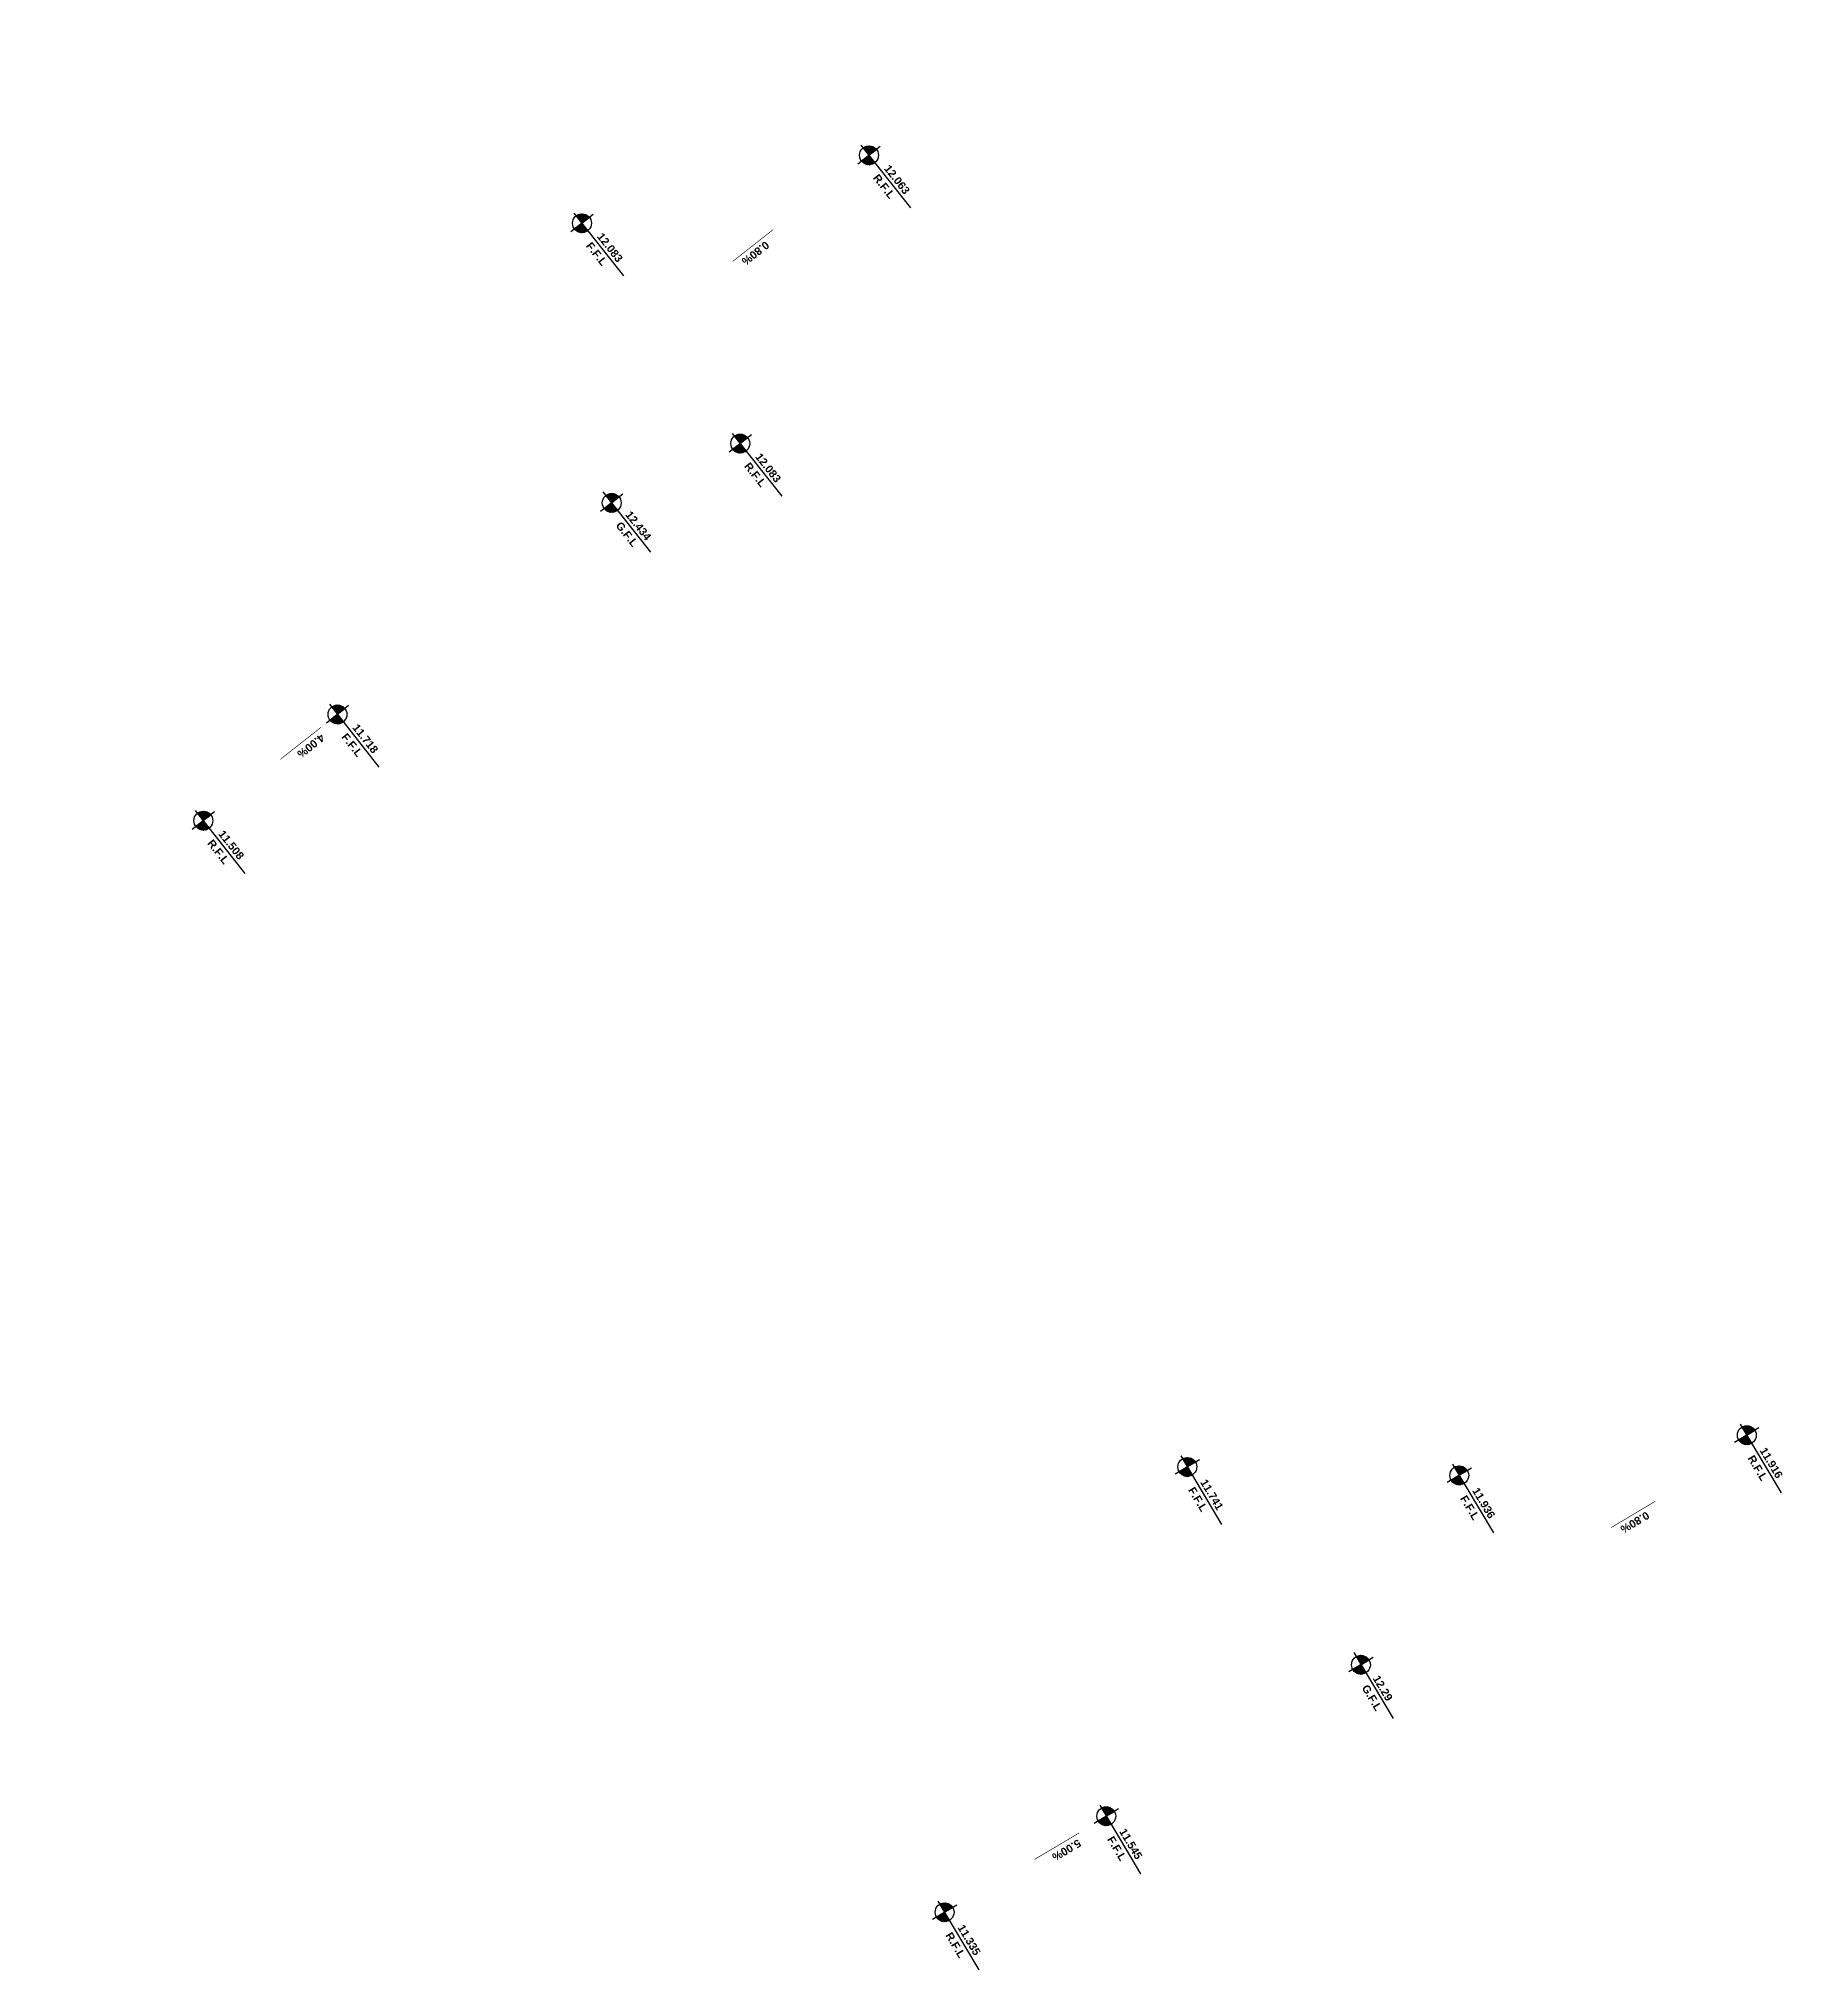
# Model space of a CAD drawing. Extents: x 406735 to 407516, y 2905844 to 2906372.
# Drawn here: x 406834.9 to 406890.8, y 2905978.3 to 2906040 of the extents above; entities that cross this region are included whole.
import ezdxf
from ezdxf.enums import TextEntityAlignment as Align

# ---------------------------------------------------------------- set-up
doc = ezdxf.new("R2010")
doc.units = 0
doc.layers.add('L-ANNO-TEXT', color=50, linetype='Continuous')
doc.styles.add('DIM-2_$0$DIM&GRADING 44$0$EN-SB', font='swissb.ttf')
pattern_1 = [(270, (2e-10, 30.26606), (0.01875, -2e-18), [])]
pattern_2 = [(270, (-3.579874, 21.749622), (0.01875, -2e-18), [])]
pattern_3 = [(270, (-1e-10, 6.549622), (0.01875, -2e-18), [])]
pattern_4 = [(270, (-0.004406, 0.565296), (0.01875, -2e-18), [])]
pattern_5 = [(270, (0, 15.979406), (0.01875, -2e-18), [])]
pattern_6 = [(270, (-8.233908, 14.44981), (0.01875, -2e-18), [])]
pattern_7 = [(270, (-3.509693, 30.556494), (0.01875, -2e-18), [])]
pattern_8 = [(270, (-7.463104, 22.042889), (0.01875, -2e-18), [])]
pattern_9 = [(270, (0, 6.255696), (0.01875, -2e-18), [])]
pattern_10 = [(270, (0.01584, 0.810385), (0.01875, -2e-18), [])]
pattern_11 = [(270, (0.11373, 17.277244), (0.01875, -2e-18), [])]
pattern_12 = [(270, (1.161896, 21.658247), (0.01875, -2e-18), [])]

# ---------------------------------------------------------------- blocks, each defined once
blk = doc.blocks.new('*U30')
h = blk.add_hatch()
h.set_pattern_fill('ANSI31', color=256, scale=0.15, angle=225, style=0)
h.set_pattern_definition(pattern_1)
edge = h.paths.add_edge_path()
edge.add_line((-0.3, 30.266), (0, 30.266))
edge.add_line((0, 30.266), (0, 30.566))
edge.add_ellipse((0, 30.266), major_axis=(-0.212, -0.212), ratio=1, start_angle=225, end_angle=315)
h = blk.add_hatch()
h.set_pattern_fill('ANSI31', color=256, scale=0.15, angle=225, style=0)
h.set_pattern_definition(pattern_1)
edge = h.paths.add_edge_path()
edge.add_ellipse((0, 30.266), major_axis=(-0.212, -0.212), ratio=1, start_angle=45, end_angle=135)
edge.add_line((0.3, 30.266), (0, 30.266))
edge.add_line((0, 30.266), (0, 29.966))
h = blk.add_hatch()
h.set_pattern_fill('ANSI31', color=256, scale=0.15, angle=225, style=0)
h.set_pattern_definition(pattern_2)
edge = h.paths.add_edge_path()
edge.add_line((-3.88, 21.75), (-3.58, 21.75))
edge.add_line((-3.58, 21.75), (-3.58, 22.05))
edge.add_ellipse((-3.58, 21.75), major_axis=(-0.212, -0.212), ratio=1, start_angle=225, end_angle=315)
h = blk.add_hatch()
h.set_pattern_fill('ANSI31', color=256, scale=0.15, angle=225, style=0)
h.set_pattern_definition(pattern_2)
edge = h.paths.add_edge_path()
edge.add_ellipse((-3.58, 21.75), major_axis=(-0.212, -0.212), ratio=1, start_angle=45, end_angle=135)
edge.add_line((-3.28, 21.75), (-3.58, 21.75))
edge.add_line((-3.58, 21.75), (-3.58, 21.45))
h = blk.add_hatch()
h.set_pattern_fill('ANSI31', color=256, scale=0.15, angle=225, style=0)
h.set_pattern_definition(pattern_5)
edge = h.paths.add_edge_path()
edge.add_line((-0.3, 15.979), (0, 15.979))
edge.add_line((0, 15.979), (0, 16.279))
edge.add_ellipse((0, 15.979), major_axis=(-0.212, -0.212), ratio=1, start_angle=225, end_angle=315)
h = blk.add_hatch()
h.set_pattern_fill('ANSI31', color=256, scale=0.15, angle=225, style=0)
h.set_pattern_definition(pattern_5)
edge = h.paths.add_edge_path()
edge.add_ellipse((0, 15.979), major_axis=(-0.212, -0.212), ratio=1, start_angle=45, end_angle=135)
edge.add_line((0.3, 15.979), (0, 15.979))
edge.add_line((0, 15.979), (0, 15.679))
h = blk.add_hatch()
h.set_pattern_fill('ANSI31', color=256, scale=0.15, angle=225, style=0)
h.set_pattern_definition(pattern_6)
edge = h.paths.add_edge_path()
edge.add_line((-8.534, 14.45), (-8.234, 14.45))
edge.add_line((-8.234, 14.45), (-8.234, 14.75))
edge.add_ellipse((-8.234, 14.45), major_axis=(-0.212, -0.212), ratio=1, start_angle=225, end_angle=315)
h = blk.add_hatch()
h.set_pattern_fill('ANSI31', color=256, scale=0.15, angle=225, style=0)
h.set_pattern_definition(pattern_6)
edge = h.paths.add_edge_path()
edge.add_ellipse((-8.234, 14.45), major_axis=(-0.212, -0.212), ratio=1, start_angle=45, end_angle=135)
edge.add_line((-7.934, 14.45), (-8.234, 14.45))
edge.add_line((-8.234, 14.45), (-8.234, 14.15))
h = blk.add_hatch()
h.set_pattern_fill('ANSI31', color=256, scale=0.15, angle=225, style=0)
h.set_pattern_definition(pattern_3)
edge = h.paths.add_edge_path()
edge.add_line((-0.3, 6.55), (0, 6.55))
edge.add_line((0, 6.55), (0, 6.85))
edge.add_ellipse((0, 6.55), major_axis=(-0.212, -0.212), ratio=1, start_angle=225, end_angle=315)
h = blk.add_hatch()
h.set_pattern_fill('ANSI31', color=256, scale=0.15, angle=225, style=0)
h.set_pattern_definition(pattern_3)
edge = h.paths.add_edge_path()
edge.add_ellipse((0, 6.55), major_axis=(-0.212, -0.212), ratio=1, start_angle=45, end_angle=135)
edge.add_line((0.3, 6.55), (0, 6.55))
edge.add_line((0, 6.55), (0, 6.25))
h = blk.add_hatch()
h.set_pattern_fill('ANSI31', color=256, scale=0.15, angle=225, style=0)
h.set_pattern_definition(pattern_4)
edge = h.paths.add_edge_path()
edge.add_line((-0.304, 0.565), (-0.004, 0.565))
edge.add_line((-0.004, 0.565), (-0.004, 0.865))
edge.add_ellipse((-0.004, 0.565), major_axis=(-0.212, -0.212), ratio=1, start_angle=225, end_angle=315)
h = blk.add_hatch()
h.set_pattern_fill('ANSI31', color=256, scale=0.15, angle=225, style=0)
h.set_pattern_definition(pattern_4)
edge = h.paths.add_edge_path()
edge.add_ellipse((-0.004, 0.565), major_axis=(-0.212, -0.212), ratio=1, start_angle=45, end_angle=135)
edge.add_line((0.296, 0.565), (-0.004, 0.565))
edge.add_line((-0.004, 0.565), (-0.004, 0.265))
for p, q in [((-0.413, 30.266, 0), (2.135, 30.266, 0)), ((0, 30.716, 0), (0, 29.816, 0)), ((-3.992, 21.75, 0), (-1.445, 21.75, 0)), ((-3.58, 22.2, 0), (-3.58, 21.3, 0)), ((0, 16.429, 0), (0, 15.529, 0)), ((-0.45, 15.979, 0), (1.995, 15.979, 0)), ((-8.234, 14.9, 0), (-8.234, 14, 0)), ((-8.646, 14.45, 0), (-6.099, 14.45, 0)), ((0, 7, 0), (0, 6.1, 0)), ((-0.413, 6.55, 0), (2.135, 6.55, 0)), ((-0.004, 1.015, 0), (-0.004, 0.115, 0)), ((-0.417, 0.565, 0), (2.131, 0.565, 0))]:
    blk.add_line(p, q)
at = {"elevation": 0}
for points in [[(0.32, 25.054, 0.02, 0.02, 0), (0.32, 26.341, 0.1, 0, 0), (0.32, 26.725, 0, 0, 0)], [(0.016, 5.523, 0.02, 0.02, 0), (0.016, 4.236, 0.1, 0, 0), (0.016, 3.851, 0, 0, 0)]]:
    blk.add_lwpolyline(points, format="xyseb", dxfattribs=at)
for centre in [(0, 30.266, 0), (-3.58, 21.75, 0), (0, 15.979, 0), (-8.234, 14.45, 0), (0, 6.55, 0), (-0.004, 0.565, 0)]:
    blk.add_circle(centre, 0.3)
at = {"layer": 'L-ANNO-TEXT', "char_height": 0.25, "attachment_point": 1, "style": 'DIM-2_$0$DIM&GRADING 44$0$EN-SB'}
for s, insert in [('R.F.L', (0.639, 30.155)), ('F.F.L', (-2.941, 21.639)), ('G.F.L', (0.639, 15.868)), ('F.F.L', (-7.595, 14.339)), ('F.F.L', (0.639, 6.439)), ('R.F.L', (0.634, 0.454))]:
    blk.add_mtext_dynamic_manual_height_columns(s, width=0.67373, gutter_width=12.5, heights=[0], dxfattribs=dict(at, insert=insert))
at = {"layer": 'L-ANNO-TEXT', "style": 'DIM-2_$0$DIM&GRADING 44$0$EN-SB'}
for tag, p in [('L7', (0.622, 30.363, 0)), ('L6', (-2.958, 21.847, 0)), ('SIDE-L', (-7.612, 14.547, 0)), ('L2', (0.622, 6.647, 0)), ('L1', (0.618, 0.662, 0))]:
    blk.add_attdef(tag, p, '', height=0.25, rotation=360, dxfattribs=at)
for tag, p in [('L5', (0.439, 25.294, 0)), ('L3', (0.158, 4.417, 0))]:
    blk.add_attdef(tag, text='', height=0.25, rotation=270, dxfattribs=at).set_placement(p, align=Align.RIGHT)
at = {"layer": 'L-ANNO-TEXT', "style": 'DIM-2_$0$DIM&GRADING 44$0$EN-SB', "flags": 8}
blk.add_attdef('L4', (0.561, 16.072, 0), '', height=0.25, rotation=0, dxfattribs=at)
blk = doc.blocks.new('*U29')
h = blk.add_hatch()
h.set_pattern_fill('ANSI31', color=256, scale=0.15, angle=225, style=0)
h.set_pattern_definition(pattern_7)
edge = h.paths.add_edge_path()
edge.add_line((-3.81, 30.556), (-3.51, 30.556))
edge.add_line((-3.51, 30.556), (-3.51, 30.856))
edge.add_ellipse((-3.51, 30.556), major_axis=(-0.212, -0.212), ratio=1, start_angle=225, end_angle=315)
h = blk.add_hatch()
h.set_pattern_fill('ANSI31', color=256, scale=0.15, angle=225, style=0)
h.set_pattern_definition(pattern_7)
edge = h.paths.add_edge_path()
edge.add_ellipse((-3.51, 30.556), major_axis=(-0.212, -0.212), ratio=1, start_angle=45, end_angle=135)
edge.add_line((-3.21, 30.556), (-3.51, 30.556))
edge.add_line((-3.51, 30.556), (-3.51, 30.256))
h = blk.add_hatch()
h.set_pattern_fill('ANSI31', color=256, scale=0.15, angle=225, style=0)
h.set_pattern_definition(pattern_8)
edge = h.paths.add_edge_path()
edge.add_line((-7.763, 22.043), (-7.463, 22.043))
edge.add_line((-7.463, 22.043), (-7.463, 22.343))
edge.add_ellipse((-7.463, 22.043), major_axis=(-0.212, -0.212), ratio=1, start_angle=225, end_angle=315)
h = blk.add_hatch()
h.set_pattern_fill('ANSI31', color=256, scale=0.15, angle=225, style=0)
h.set_pattern_definition(pattern_8)
edge = h.paths.add_edge_path()
edge.add_ellipse((-7.463, 22.043), major_axis=(-0.212, -0.212), ratio=1, start_angle=45, end_angle=135)
edge.add_line((-7.163, 22.043), (-7.463, 22.043))
edge.add_line((-7.463, 22.043), (-7.463, 21.743))
h = blk.add_hatch()
h.set_pattern_fill('ANSI31', color=256, scale=0.15, angle=225, style=0)
h.set_pattern_definition(pattern_12)
edge = h.paths.add_edge_path()
edge.add_line((0.862, 21.658), (1.162, 21.658))
edge.add_line((1.162, 21.658), (1.162, 21.958))
edge.add_ellipse((1.162, 21.658), major_axis=(-0.212, -0.212), ratio=1, start_angle=225, end_angle=315)
h = blk.add_hatch()
h.set_pattern_fill('ANSI31', color=256, scale=0.15, angle=225, style=0)
h.set_pattern_definition(pattern_12)
edge = h.paths.add_edge_path()
edge.add_ellipse((1.162, 21.658), major_axis=(-0.212, -0.212), ratio=1, start_angle=45, end_angle=135)
edge.add_line((1.462, 21.658), (1.162, 21.658))
edge.add_line((1.162, 21.658), (1.162, 21.358))
h = blk.add_hatch()
h.set_pattern_fill('ANSI31', color=256, scale=0.15, angle=225, style=0)
h.set_pattern_definition(pattern_11)
edge = h.paths.add_edge_path()
edge.add_line((-0.186, 17.277), (0.114, 17.277))
edge.add_line((0.114, 17.277), (0.114, 17.577))
edge.add_ellipse((0.114, 17.277), major_axis=(-0.212, -0.212), ratio=1, start_angle=225, end_angle=315)
h = blk.add_hatch()
h.set_pattern_fill('ANSI31', color=256, scale=0.15, angle=225, style=0)
h.set_pattern_definition(pattern_11)
edge = h.paths.add_edge_path()
edge.add_ellipse((0.114, 17.277), major_axis=(-0.212, -0.212), ratio=1, start_angle=45, end_angle=135)
edge.add_line((0.414, 17.277), (0.114, 17.277))
edge.add_line((0.114, 17.277), (0.114, 16.977))
h = blk.add_hatch()
h.set_pattern_fill('ANSI31', color=256, scale=0.15, angle=225, style=0)
h.set_pattern_definition(pattern_9)
edge = h.paths.add_edge_path()
edge.add_line((-0.3, 6.256), (0, 6.256))
edge.add_line((0, 6.256), (0, 6.556))
edge.add_ellipse((0, 6.256), major_axis=(-0.212, -0.212), ratio=1, start_angle=225, end_angle=315)
h = blk.add_hatch()
h.set_pattern_fill('ANSI31', color=256, scale=0.15, angle=225, style=0)
h.set_pattern_definition(pattern_9)
edge = h.paths.add_edge_path()
edge.add_ellipse((0, 6.256), major_axis=(-0.212, -0.212), ratio=1, start_angle=45, end_angle=135)
edge.add_line((0.3, 6.256), (0, 6.256))
edge.add_line((0, 6.256), (0, 5.956))
h = blk.add_hatch()
h.set_pattern_fill('ANSI31', color=256, scale=0.15, angle=225, style=0)
h.set_pattern_definition(pattern_10)
edge = h.paths.add_edge_path()
edge.add_line((-0.284, 0.81), (0.016, 0.81))
edge.add_line((0.016, 0.81), (0.016, 1.11))
edge.add_ellipse((0.016, 0.81), major_axis=(-0.212, -0.212), ratio=1, start_angle=225, end_angle=315)
h = blk.add_hatch()
h.set_pattern_fill('ANSI31', color=256, scale=0.15, angle=225, style=0)
h.set_pattern_definition(pattern_10)
edge = h.paths.add_edge_path()
edge.add_ellipse((0.016, 0.81), major_axis=(-0.212, -0.212), ratio=1, start_angle=45, end_angle=135)
edge.add_line((0.316, 0.81), (0.016, 0.81))
edge.add_line((0.016, 0.81), (0.016, 0.51))
for p, q in [((-3.51, 31.006, 0), (-3.51, 30.106, 0)), ((-3.922, 30.556, 0), (-1.375, 30.556, 0)), ((-7.463, 22.493, 0), (-7.463, 21.593, 0)), ((-7.876, 22.043, 0), (-5.328, 22.043, 0)), ((0.749, 21.658, 0), (3.297, 21.658, 0)), ((1.162, 22.108, 0), (1.162, 21.208, 0)), ((-0.336, 17.277, 0), (2.108, 17.277, 0)), ((0.114, 17.727, 0), (0.114, 16.827, 0)), ((-0.413, 6.256, 0), (2.135, 6.256, 0)), ((0, 6.706, 0), (0, 5.806, 0)), ((0.016, 1.26, 0), (0.016, 0.36, 0)), ((-0.397, 0.81, 0), (2.151, 0.81, 0))]:
    blk.add_line(p, q)
at = {"elevation": 0}
for points in [[(-3.54, 25.054, 0.02, 0.02, 0), (-3.54, 26.341, 0.1, 0, 0), (-3.54, 26.725, 0, 0, 0)], [(0, 5.583, 0.02, 0.02, 0), (0, 4.296, 0.1, 0, 0), (0, 3.912, 0, 0, 0)]]:
    blk.add_lwpolyline(points, format="xyseb", dxfattribs=at)
for centre in [(-3.51, 30.556, 0), (-7.463, 22.043, 0), (1.162, 21.658, 0), (0.114, 17.277, 0), (0, 6.256, 0), (0.016, 0.81, 0)]:
    blk.add_circle(centre, 0.3)
at = {"layer": 'L-ANNO-TEXT', "char_height": 0.25, "attachment_point": 1, "style": 'DIM-2_$0$DIM&GRADING 44$0$EN-SB'}
for s, insert in [('R.F.L', (-2.871, 30.445)), ('F.F.L', (-6.824, 21.932)), ('R.F.L', (1.801, 21.547)), ('G.F.L', (0.752, 17.166)), ('F.F.L', (0.639, 6.145)), ('R.F.L', (0.654, 0.699))]:
    blk.add_mtext_dynamic_manual_height_columns(s, width=0.67373, gutter_width=12.5, heights=[0], dxfattribs=dict(at, insert=insert))
at = {"layer": 'L-ANNO-TEXT', "style": 'DIM-2_$0$DIM&GRADING 44$0$EN-SB'}
for tag, p in [('L7', (-2.887, 30.654, 0)), ('L6', (-6.841, 22.14, 0)), ('DUP_B_D', (1.784, 21.755, 0)), ('L2', (0.622, 6.353, 0)), ('L1', (0.638, 0.907, 0))]:
    blk.add_attdef(tag, p, '', height=0.25, rotation=360, dxfattribs=at)
for tag, p in [('L5', (-3.42, 25.294, 0)), ('L3', (0.142, 4.478, 0))]:
    blk.add_attdef(tag, text='', height=0.25, rotation=270, dxfattribs=at).set_placement(p, align=Align.RIGHT)
at = {"layer": 'L-ANNO-TEXT', "style": 'DIM-2_$0$DIM&GRADING 44$0$EN-SB', "flags": 8}
blk.add_attdef('L4', (0.675, 17.37, 0), '', height=0.25, rotation=0, dxfattribs=at)

msp = doc.modelspace()

# ---------------------------------------------------------------- block references
at = {"extrusion": (-3.40182e-08, 8.47399e-09, 1)}
ref = msp.add_blockref('*U29', (406839.515, 2906014.626, 0.011), dxfattribs=dict(at, rotation=308.2357103024373))
ref.add_attrib('L5', '0.80%', dxfattribs={"layer": 'L-ANNO-TEXT', "extrusion": (-3.40182e-08, 8.47399e-09, 1), "height": 0.25, "rotation": 218.23571, "style": 'DIM-2_$0$DIM&GRADING 44$0$EN-SB', "flags": 8}).set_placement((406857.266, 2906032.967, 0.011), align=Align.RIGHT)
ref.add_attrib('L1', '11.508', (406840.623, 2906014.686, 0.011), dxfattribs={"layer": 'L-ANNO-TEXT', "extrusion": (-3.40182e-08, 8.47399e-09, 1), "height": 0.25, "rotation": 308.23571, "style": 'DIM-2_$0$DIM&GRADING 44$0$EN-SB'})
ref.add_attrib('L2', '11.718', (406844.89, 2906018.069, 0.011), dxfattribs={"layer": 'L-ANNO-TEXT', "extrusion": (-3.40182e-08, 8.47399e-09, 1), "height": 0.25, "rotation": 308.23571, "style": 'DIM-2_$0$DIM&GRADING 44$0$EN-SB'})
ref.add_attrib('L4', '12.434', (406853.576, 2906024.846, 0.011), dxfattribs={"layer": 'L-ANNO-TEXT', "extrusion": (-3.40182e-08, 8.47399e-09, 1), "height": 0.25, "rotation": 308.23571, "style": 'DIM-2_$0$DIM&GRADING 44$0$EN-SB'})
ref.add_attrib('L3', '4.00%', dxfattribs={"layer": 'L-ANNO-TEXT', "extrusion": (-3.40182e-08, 8.47399e-09, 1), "height": 0.25, "rotation": 218.23571, "style": 'DIM-2_$0$DIM&GRADING 44$0$EN-SB'}).set_placement((406843.12, 2906017.286, 0.011), align=Align.RIGHT)
ref.add_attrib('L6', '12.083', (406852.672, 2906033.702, 0.011), dxfattribs={"layer": 'L-ANNO-TEXT', "extrusion": (-3.40182e-08, 8.47399e-09, 1), "height": 0.25, "rotation": 308.23571, "style": 'DIM-2_$0$DIM&GRADING 44$0$EN-SB'})
ref.add_attrib('L7', '12.063', (406861.806, 2906035.865, 0.011), dxfattribs={"layer": 'L-ANNO-TEXT', "extrusion": (-3.40182e-08, 8.47399e-09, 1), "height": 0.25, "rotation": 308.23571, "style": 'DIM-2_$0$DIM&GRADING 44$0$EN-SB'})
ref.add_attrib('DUP_B_D', '12.083', (406857.708, 2906026.689, 0.011), dxfattribs={"layer": 'L-ANNO-TEXT', "extrusion": (-3.40182e-08, 8.47399e-09, 1), "height": 0.25, "rotation": 308.23571, "style": 'DIM-2_$0$DIM&GRADING 44$0$EN-SB'})
ref = msp.add_blockref('*U30', (406863.266, 2905980.077), dxfattribs=dict(rotation=300.7556085235474))
ref.add_attrib('SIDE-L', '11.741', (406871.874, 2905994.057, 0), dxfattribs={"layer": 'L-ANNO-TEXT', "height": 0.25, "rotation": 300.75561, "style": 'DIM-2_$0$DIM&GRADING 44$0$EN-SB'})
ref.add_attrib('L5', '0.80%', dxfattribs={"layer": 'L-ANNO-TEXT', "height": 0.25, "rotation": 210.75561, "style": 'DIM-2_$0$DIM&GRADING 44$0$EN-SB', "flags": 8}).set_placement((406885.226, 2905992.634, 0), align=Align.RIGHT)
ref.add_attrib('L1', '11.335', (406864.151, 2905979.884, 0), dxfattribs={"layer": 'L-ANNO-TEXT', "height": 0.25, "rotation": 300.75561, "style": 'DIM-2_$0$DIM&GRADING 44$0$EN-SB'})
ref.add_attrib('L2', '11.545', (406869.296, 2905982.941, 0), dxfattribs={"layer": 'L-ANNO-TEXT', "height": 0.25, "rotation": 300.75561, "style": 'DIM-2_$0$DIM&GRADING 44$0$EN-SB'})
ref.add_attrib('L4', '12.29', (406877.364, 2905987.813, 0), dxfattribs={"layer": 'L-ANNO-TEXT', "height": 0.25, "rotation": 300.75561, "style": 'DIM-2_$0$DIM&GRADING 44$0$EN-SB'})
ref.add_attrib('L3', '5.00%', dxfattribs={"layer": 'L-ANNO-TEXT', "height": 0.25, "rotation": 210.75561, "style": 'DIM-2_$0$DIM&GRADING 44$0$EN-SB'}).set_placement((406867.142, 2905982.2, 0), align=Align.RIGHT)
ref.add_attrib('L6', '11.936', (406880.527, 2905993.79, 0), dxfattribs={"layer": 'L-ANNO-TEXT', "height": 0.25, "rotation": 300.75561, "style": 'DIM-2_$0$DIM&GRADING 44$0$EN-SB'})
ref.add_attrib('L7', '11.916', (406889.676, 2905995.069, 0), dxfattribs={"layer": 'L-ANNO-TEXT', "height": 0.25, "rotation": 300.75561, "style": 'DIM-2_$0$DIM&GRADING 44$0$EN-SB'})

doc.saveas('drawing.dxf')
